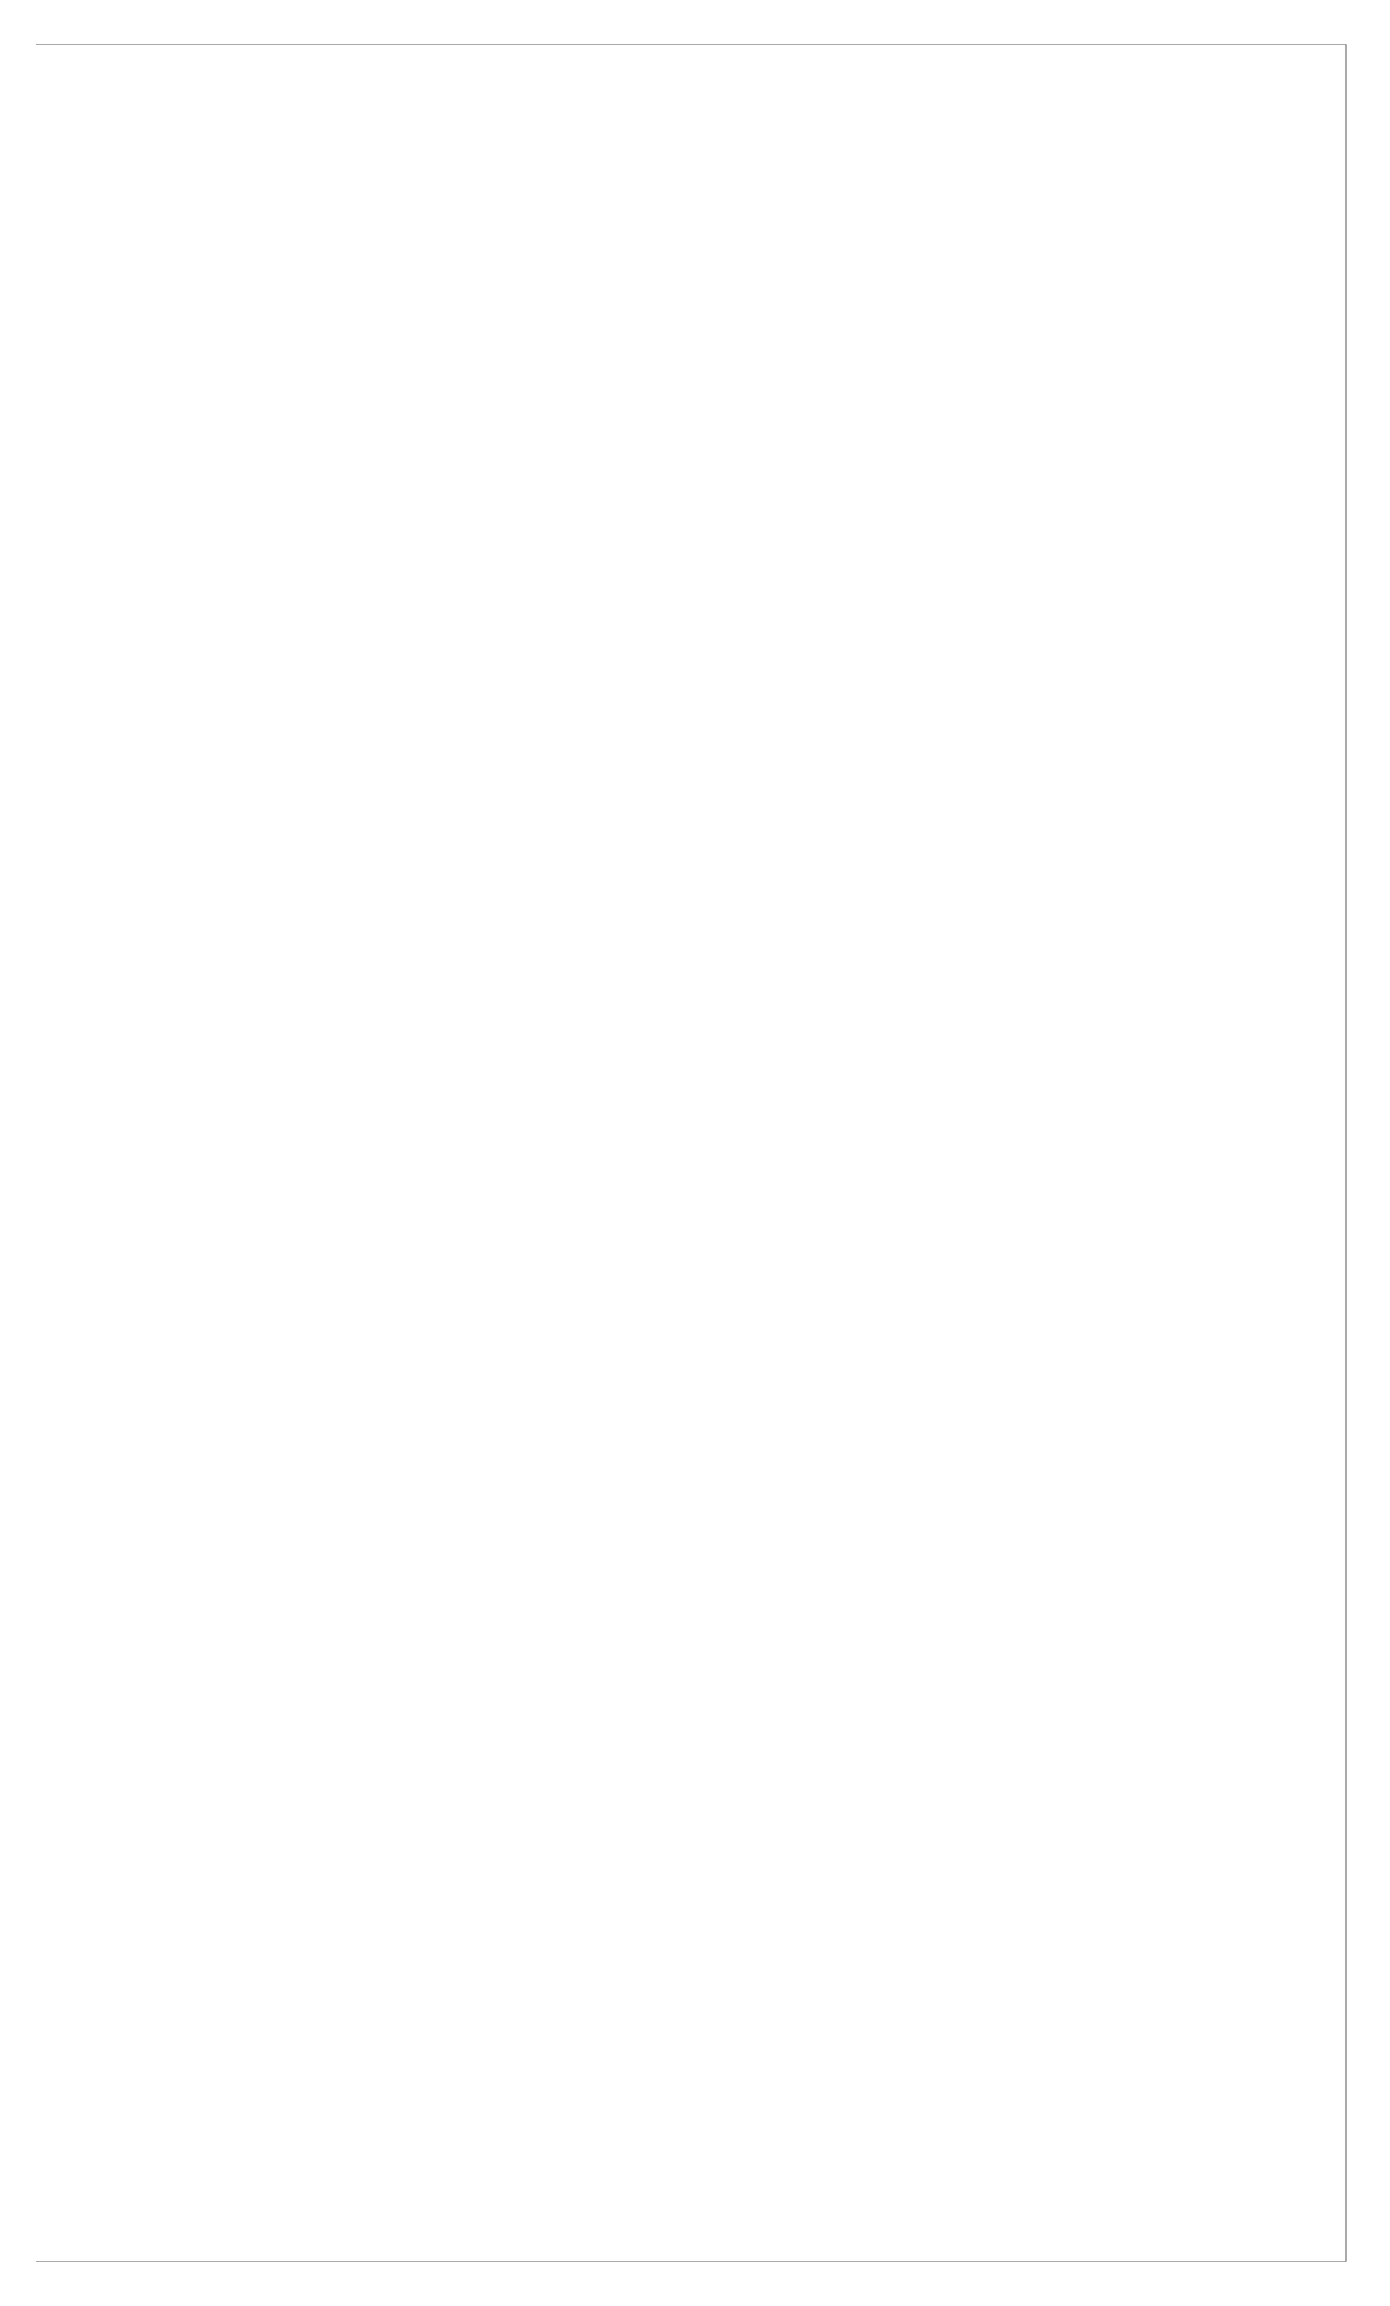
# Model space of a CAD drawing. Header units: millimetres. Extents: x 2163745 to 2518004, y -1043843 to -896215.
# Drawn here: x 2477343 to 2518004, y -1043843 to -974565 of the extents above; entities that cross this region are included whole.
import ezdxf
from ezdxf.enums import TextEntityAlignment as Align

# ---------------------------------------------------------------- set-up
doc = ezdxf.new("R2010")
doc.units = ezdxf.units.MM
doc.header["$LTSCALE"] = 250
doc.header["$MEASUREMENT"] = 0
doc.linetypes.add('$1$CORE-BASE 2$0$DASHED2', pattern=[0.375, 0.25, -0.125])
doc.linetypes.add('DASHED', pattern=[0.75, 0.5, -0.25])
doc.layers.get('0').update_dxf_attribs({"lineweight": 20})
doc.layers.get('DEFPOINTS').update_dxf_attribs({"color": 185, "lineweight": 20})
for name, color, linetype in [('BORDER', 3, 'Continuous'), ('CDC.03.BORDER', 3, 'Continuous'), ('CDC.06.TEXT', 2, 'Continuous'), ('CDC.10.HATCH', 9, 'Continuous'), ('CDC.11.NOTE', 8, 'Continuous'), ('CHI', 1, 'Continuous'), ('DIM', 1, 'Continuous'), ('KCS_CHI', 1, 'Continuous'), ('STEEL', 4, 'Continuous')]:
    doc.layers.add(name, color=color, linetype=linetype)
for name, color, linetype, lineweight in [('CDC.02.DIM', 1, 'Continuous', 18), ('Hatch', 251, 'Continuous', 20), ('TEXT', 3, 'Continuous', 15), ('thepchu', 1, 'Continuous', 35), ('vista_net thay', 4, 'Continuous', 20)]:
    doc.layers.add(name, color=color, linetype=linetype, lineweight=lineweight)
doc.styles.add('ARIAL', font='arial.ttf', dxfattribs={"width": 0.85})
doc.styles.add('KCS_SMTEXT', font='arial.ttf', dxfattribs={"width": 0.7})
doc.styles.add('vnsimplex', font='vnsimplex.shx', dxfattribs={"width": 0.65})
doc.dimstyles.new('A 1- 10', dxfattribs={"dimscale": 10, "dimtxt": 2, "dimasz": 1.5, "dimexe": 1.5, "dimexo": 0, "dimgap": 1, "dimtad": 1, "dimdec": 0, "dimzin": 0, "dimdsep": 46, "dimtxsty": 'ARIAL', "dimblk1": 'ARCHTICK', "dimblk2": 'ARCHTICK', "dimsah": 1, "dimcen": 1.5, "dimdle": 1.5, "dimclrd": 256, "dimclre": 256, "dimclrt": 2, "dimadec": 0, "dimazin": 0, "dimtfac": 0.0001, "dimtdec": 0, "dimtix": 1, "dimtmove": 2, "dimatfit": 3, "dimldrblk": 'DOT', "dimfxl": 200, "dimtolj": 1, "dimtzin": 0, "dimarcsym": 0})
doc.dimstyles.new('DIM1-25', dxfattribs={"dimscale": 1.2, "dimtxt": 250, "dimasz": 125, "dimexe": 125, "dimexo": 0.06, "dimgap": 100, "dimtad": 1, "dimdec": 0, "dimzin": 0, "dimdsep": 46, "dimtxsty": 'vnsimplex', "dimblk": 'ARCHTICK', "dimcen": 100, "dimdle": 125, "dimclrd": 256, "dimclre": 1, "dimclrt": 2, "dimadec": 0, "dimazin": 0, "dimtfac": 1, "dimtdec": 0, "dimtix": 1, "dimtmove": 2, "dimatfit": 0, "dimfxl": 1, "dimtolj": 1, "dimtzin": 0, "dimarcsym": 0})
pattern_1 = [(50, (1997995.93, -1146652.753), (53.7945137, -4.70641), [5.625, -61.875]), (355, (1997995.93, -1146652.75), (-10.40635, 56.41441), [4.5, -49.5]), (100.451444, (1998000.41, -1146653.145), (43.3881635, 51.7079993), [4.7805144, -52.5856584]), (46.1842, (1997995.93, -1146637.75), (80.0431, -12.413946), [8.4375, -92.8125]), (96.635635, (1998002.6, -1146638.79), (70.099646, 73.058895), [7.170776, -78.878532]), (351.184164, (1997995.93, -1146637.75), (70.099646, 73.058895), [6.75, -74.25]), (21, (1998003.43, -1146641.503), (44.768029, -30.1964168), [5.625, -61.875]), (326, (1998003.43, -1146641.5), (18.24865, 54.3862534), [4.5, -49.5]), (71.451445, (1998007.16, -1146644.02), (63.016678, 24.1898365), [4.780514, -52.5856584]), (37.5, (1997995.928, -1146652.753), (0.91198915, 24.96703904), [0, -48.9, 0, -50.25, 0, -49.6875]), (7.5, (1997995.928, -1146652.753), (19.7302153, 29.5808784), [0, -28.65, 0, -47.775, 0, -18.9375]), (327.5, (1997979.203, -1146652.753), (40.0366827, -1.6916154), [0, -18.75, 0, -58.5, 0, -77.625]), (317.5, (1997971.703, -1146652.753), (43.7389627, 7.5078737), [0, -24.375, 0, -38.85, 0, -55.125])]
pattern_2 = [(140, (4884891.5, -463462.53), (31.376067, 358.63009), [37.5, -412.5]), (85, (4884891.5, -463462.53), (-376.096067, -69.375667), [30, -330]), (190.451444, (4884894.1, -463432.65), (-344.719995, 289.254423), [31.870096, -350.571056]), (136.1842, (4884791.5, -463462.53), (82.75964, 533.620665), [56.25, -618.75]), (186.635635, (4884798.4, -463418.07), (-487.0593, 467.33097), [47.80517, -525.85688]), (81.184164, (4884791.5, -463462.53), (-487.0593, 467.33097), [45, -495]), (111, (4884816.5, -463412.53), (201.309445, 298.453526), [37.5, -412.5]), (56, (4884816.5, -463412.53), (-362.57502, 121.657666), [30, -330]), (161.451445, (4884833.27, -463387.66), (-161.265576, 420.11119), [31.870095, -350.571056]), (127.5, (4884891.5, -463462.53), (-166.446927, 6.0799277), [0, -326, 0, -335, 0, -331.25]), (97.5, (4884891.5, -463462.53), (-197.205856, 131.534769), [0, -191, 0, -318.5, 0, -126.25]), (57.5, (4884891.5, -463574.03), (11.277436, 266.911218), [0, -125, 0, -390, 0, -517.5]), (47.5, (4884891.5, -463624.03), (-50.052491, 291.593085), [0, -162.5, 0, -259, 0, -367.5])]

# ---------------------------------------------------------------- blocks, each defined once
blk = doc.blocks.new('_ARCHTICK')
at = {"color": 0, "linetype": 'ByBlock', "ltscale": 4, "const_width": 0.15}
blk.add_lwpolyline([(-0.5, -0.5), (0.5, 0.5)], dxfattribs=at)
blk = doc.blocks.new('*D316')
at = {"layer": 'CDC.02.DIM', "color": 1, "lineweight": -2, "transparency": 16777216}
for p, q in [((2477361, -1008972), (2479245, -1008972)), ((2478228, -1010131), (2479245, -1010131))]:
    blk.add_line(p, q, dxfattribs=at)
at = {"layer": 'CDC.02.DIM', "lineweight": -2, "transparency": 16777216}
blk.add_line((2479095, -1008822), (2479095, -1010281), dxfattribs=at)
at = {"layer": 'DEFPOINTS', "color": 0, "transparency": 16777216}
for p in [(2477361, -1008972), (2478228, -1010131), (2479095, -1010131)]:
    blk.add_point(p, dxfattribs=at)
at = {"layer": 'CDC.02.DIM', "lineweight": -2, "transparency": 16777216, "xscale": 149.9999999999999, "yscale": 149.9999999999999, "zscale": 149.9999999999999}
for p, rotation in [((2479095, -1008972), 90), ((2479095, -1010131), 270)]:
    blk.add_blockref('_ARCHTICK', p, dxfattribs=dict(at, rotation=rotation))
at = {"layer": 'CDC.02.DIM', "color": 2, "transparency": 16777216, "insert": (2478825, -1009551), "char_height": 300, "attachment_point": 5, "rotation": 90, "style": 'ARIAL'}
blk.add_mtext('\\A1;H', dxfattribs=at)
blk = doc.blocks.new('*D317')
at = {"layer": 'CDC.02.DIM', "color": 1, "lineweight": -2, "transparency": 16777216}
for p, q in [((2477361, -1008972), (2478378, -1008972)), ((2477361, -1009634), (2478378, -1009634))]:
    blk.add_line(p, q, dxfattribs=at)
at = {"layer": 'CDC.02.DIM', "lineweight": -2, "transparency": 16777216}
blk.add_line((2478228, -1008822), (2478228, -1009784), dxfattribs=at)
at = {"layer": 'DEFPOINTS', "color": 0, "transparency": 16777216}
for p in [(2477361, -1008972), (2477361, -1009634), (2478228, -1009634)]:
    blk.add_point(p, dxfattribs=at)
at = {"layer": 'CDC.02.DIM', "lineweight": -2, "transparency": 16777216, "xscale": 149.9999999999999, "yscale": 149.9999999999999, "zscale": 149.9999999999999}
for p, rotation in [((2478228, -1008972), 90), ((2478228, -1009634), 270)]:
    blk.add_blockref('_ARCHTICK', p, dxfattribs=dict(at, rotation=rotation))
at = {"layer": 'CDC.02.DIM', "color": 2, "transparency": 16777216, "insert": (2477955, -1009121), "char_height": 300, "attachment_point": 5, "rotation": 90, "style": 'ARIAL'}
blk.add_mtext('\\A1;0.6H', dxfattribs=at)
blk = doc.blocks.new('*D318')
at = {"layer": 'CDC.02.DIM', "color": 1, "lineweight": -2, "transparency": 16777216}
for p, q in [((2477361, -1009634), (2478378, -1009634)), ((2477361, -1010132), (2478378, -1010132))]:
    blk.add_line(p, q, dxfattribs=at)
at = {"layer": 'CDC.02.DIM', "lineweight": -2, "transparency": 16777216}
for p, q in [((2478228, -1009634), (2478228, -1009484)), ((2478228, -1009634), (2478228, -1010132)), ((2478228, -1010132), (2478228, -1010282))]:
    blk.add_line(p, q, dxfattribs=at)
at = {"layer": 'DEFPOINTS', "color": 0, "transparency": 16777216}
for p in [(2477361, -1009634), (2477361, -1010132), (2478228, -1010132)]:
    blk.add_point(p, dxfattribs=at)
at = {"layer": 'CDC.02.DIM', "lineweight": -2, "transparency": 16777216, "xscale": 149.9999999999999, "yscale": 149.9999999999999, "zscale": 149.9999999999999}
for p, rotation in [((2478228, -1009634), 270), ((2478228, -1010132), 90)]:
    blk.add_blockref('_ARCHTICK', p, dxfattribs=dict(at, rotation=rotation))
at = {"layer": 'CDC.02.DIM', "color": 2, "transparency": 16777216, "insert": (2477955, -1010281), "char_height": 300, "attachment_point": 5, "rotation": 90, "style": 'ARIAL'}
blk.add_mtext('\\A1;0.4H', dxfattribs=at)
blk = doc.blocks.new('_DOT')
at = {"color": 0, "linetype": 'ByBlock', "ltscale": 10}
blk.add_line((-0.5, 0), (-1, 0), dxfattribs=at)
at = {"color": 0, "linetype": 'ByBlock', "ltscale": 10, "const_width": 0.5}
blk.add_lwpolyline([(-0.25, 0, 1), (0.25, 0, 1)], format="xyb", close=True, dxfattribs=at)

msp = doc.modelspace()

# ---------------------------------------------------------------- hatches: boundary and pattern name
at = {"layer": 'CDC.10.HATCH'}
h = msp.add_hatch(dxfattribs=at)
h.set_pattern_fill('BETONG', color=256, scale=150, style=0, pattern_type=2)
h.set_pattern_definition([(0, (1989870.4, -1046740.5), (0, 779.4229), [18.75, -431.25]), (0, (1989870.4, -1046708.06), (0, 779.4229), [18.75, -431.25]), (120, (1989870.4, -1046740.5), (-675, -389.7114), [18.75, -431.25]), (120, (1989898.5, -1046724.3), (-675, -389.7114), [18.75, -431.25]), (0, (1990095.4, -1046350.8), (0, 779.4229), [18.75, -431.25]), (0, (1990095.4, -1046318.35), (0, 779.4229), [18.75, -431.25]), (120, (1990095.4, -1046350.8), (-675, -389.7114), [18.75, -431.25]), (120, (1990123.5, -1046334.6), (-675, -389.7114), [18.75, -431.25]), (60, (1989889.1, -1046740.5), (-675, 389.7114), [18.75, -431.25]), (60, (1989861, -1046724.3), (-675, 389.7114), [18.75, -431.25]), (60, (1990114.1, -1047130.24), (-675, 389.7114), [18.75, -431.25]), (60, (1990086, -1047114), (-675, 389.7114), [18.75, -431.25]), (45, (1989870.38, -1046740.53), (-159.09903, 159.09903), []), (50, (1989870.4, -1046740.5), (1075.8903, -94.1282), [112.5, -1237.5]), (355, (1989870.4, -1046740.5), (-208.127, 1128.2882), [90, -990]), (100.4514, (1989960, -1046748.4), (867.764, 1034.1593), [95.6103, -1051.7132]), (46.1842, (1989870.4, -1046440.5), (1600.8616, -248.2785), [168.75, -1856.25]), (96.6356, (1990003.8, -1046461.2), (1401.994, 1461.177), [143.4154, -1577.5695]), (351.1842, (1989870.4, -1046440.5), (1401.993, 1461.178), [135, -1485]), (21, (1990020.4, -1046515.5), (895.3606, -603.9283), [112.5, -1237.5]), (326, (1990020.4, -1046515.5), (364.973, 1087.725), [90, -990]), (71.4514, (1990095, -1046565.9), (1260.334, 483.7957), [95.6103, -1051.7132]), (37.5, (1989870.38, -1046740.53), (18.23978, 499.34078), [0, -978, 0, -1005, 0, -993.75]), (7.5, (1989870.4, -1046740.53), (394.6043, 591.61757), [0, -573, 0, -955.5, 0, -378.75]), (327.5, (1989535.88, -1046740.53), (800.73365, -33.8323), [0, -375, 0, -1170, 0, -1552.5]), (317.5, (1989385.9, -1046740.5), (874.7793, 150.1575), [0, -487.5, 0, -777, 0, -1102.5])])
h.paths.add_polyline_path([(2493377.8, -1003686.1), (2493377.8, -1003690.6, -0.3452835), (2493406.1, -1003717.6, 0.736079), (2493479.9, -1003717.6, -0.8660311), (2493542.6, -1003717.6), (2493542.6, -1002905.7), (2491891.6, -1002905.7), (2491891.6, -1002930.7), (2491985.4, -1002930.7), (2491797.9, -1003180.7), (2491891.6, -1003180.7), (2491891.6, -1003205.7), (2492692.6, -1003205.7), (2493092.6, -1003605.7), (2493092.6, -1003717.6, -0.8660311), (2493155.3, -1003717.6, 0.8660311), (2493218, -1003717.6, -0.3921812), (2493251.5, -1003690.5), (2493251.5, -1003686.1)])
h.paths.add_polyline_path([(2493542.6, -1003717.6, 0.8660311), (2493479.9, -1003717.6, -0.736079), (2493406.1, -1003717.6, 0.3452835), (2493377.8, -1003690.6), (2493377.8, -1003735.2), (2493334.7, -1003735.2, -0.4213942), (2493289.4, -1003735.2), (2493251.5, -1003735.2), (2493251.5, -1003690.5, 0.3921812), (2493218, -1003717.6, -0.8660311), (2493155.3, -1003717.6, 0.8660311), (2493092.6, -1003717.6), (2493092.6, -1007925.9), (2492642.6, -1008375.9), (2491891.6, -1008375.9), (2491891.6, -1008825.9), (2493542.6, -1008825.9)])
h.paths.add_polyline_path([(2493374, -1007820.3), (2493374, -1007869.3), (2493341.9, -1007869.3, -0.4213942), (2493296.6, -1007869.3), (2493247.6, -1007869.3), (2493247.6, -1007820.3)], flags=16)
h.paths.add_polyline_path([(2491891.6, -1008825.9), (2491891.6, -1009314.8), (2491985.4, -1009314.8), (2491797.9, -1009564.8), (2491891.6, -1009564.8), (2491891.6, -1010389), (2494660.8, -1010389), (2494660.8, -1009564.8), (2494567, -1009564.8), (2494754.5, -1009314.8), (2494660.8, -1009314.8), (2494660.8, -1008825.9)])
h = msp.add_hatch(dxfattribs=at)
h.set_pattern_fill('AR-CONC', color=256, scale=52.232143, style=0)
h.set_pattern_definition([(50, (2607288.77, -1020566.3), (374.6404, -32.7768), [39.1741, -430.9152]), (355, (2607288.77, -1020566.3), (-72.4728, 392.886), [31.3393, -344.7321]), (100.4514, (2607320, -1020569.04), (302.1678, 360.109), [33.2929, -366.2215]), (46.1842, (2607288.77, -1020461.84), (557.4429, -86.4541), [58.7612, -646.3728]), (96.6356, (2607335.2, -1020469.05), (488.1944, 508.8026), [49.9393, -549.3322]), (351.1842, (2607288.77, -1020461.84), (488.194, 508.803), [47.009, -517.0982]), (21, (2607341, -1020487.96), (311.7773, -210.2965), [39.1741, -430.9152]), (326, (2607341, -1020487.96), (127.0888, 378.7614), [31.3393, -344.7321]), (71.4514, (2607366.98, -1020505.5), (438.8663, 168.4646), [33.2929, -366.2215]), (37.5, (2607288.77, -1020566.31), (6.35135, 173.8776), [0, -340.55357, 0, -349.95536, 0, -346.03795]), (7.5, (2607288.77, -1020566.3), (137.40686, 206.0097), [0, -199.5268, 0, -332.71875, 0, -131.88616]), (327.5, (2607172.29, -1020566.31), (278.8269, -11.7809), [0, -130.58036, 0, -407.4107, 0, -540.6027]), (317.5, (2607120.06, -1020566.3), (304.61063, 52.287), [0, -169.75446, 0, -270.5625, 0, -383.90625])])
h.paths.add_polyline_path([(2506661.7, -1003534.5), (2506661.8, -1003304.6), (2502737.2, -1003304.6), (2502737.2, -1003534.5)])
h = msp.add_hatch(dxfattribs=at)
h.set_pattern_fill('HONEY', color=256, scale=522.321429, style=0)
h.set_pattern_definition([(0, (2607288.77, -1020566.31), (97.935268, 56.542953), [65.29018, -130.58036]), (120, (2607288.77, -1020566.31), (-97.935268, 56.542953), [65.29018, -130.58036]), (60, (2607288.77, -1020566.31), (2e-07, 113.085906), [-130.58036, 65.29018])])
h.paths.add_polyline_path([(2506661.7, -1003534.5), (2506661.8, -1003304.6), (2502737.2, -1003304.6), (2502737.2, -1003534.5)])
at = {"layer": 'CDC.10.HATCH', "ltscale": 30}
h = msp.add_hatch(dxfattribs=at)
h.set_pattern_fill('BT-01', color=256, scale=50, style=0, pattern_type=2)
h.set_pattern_definition([(50, (2124018.93, -1099964), (358.6301, -31.37607), [37.5, -412.5]), (355, (2124018.93, -1099964), (-69.37567, 376.09607), [30, -330]), (100.4514, (2124048.8, -1099966.63), (289.2547, 344.71977), [31.8701, -350.57106]), (46.1842, (2124018.93, -1099864), (533.6205, -82.7595), [56.25, -618.75]), (96.6356, (2124063.4, -1099870.9), (467.33135, 487.05894), [47.80514, -525.8565]), (351.1842, (2124018.93, -1099864), (467.331, 487.0593), [45, -495]), (21, (2124068.93, -1099889), (298.45353, -201.30945), [37.5, -412.5]), (326, (2124068.93, -1099889), (121.65767, 362.57502), [30, -330]), (71.4514, (2124093.8, -1099905.8), (420.1113, 161.26525), [31.8701, -350.57106]), (37.5, (2124018.93, -1099964.01), (6.079928, 166.446927), [0, -326, 0, -335, 0, -331.25]), (7.5, (2124018.93, -1099964.01), (131.53477, 197.205856), [0, -191, 0, -318.5, 0, -126.25]), (327.5, (2123907.43, -1099964.01), (266.91122, -11.277436), [0, -125, 0, -390, 0, -517.5]), (317.5, (2123857.43, -1099964.01), (291.59308, 50.05249), [0, -162.5, 0, -259, 0, -367.5]), (45, (2124018.93, -1099964.01), (-150.26019, 150.26019), []), (45, (2124018.93, -1099902.76), (-150.26019, 150.26019), [])])
h.paths.add_polyline_path([(2506506.1, -1003771.3), (2506761.1, -1003643.9), (2502737.2, -1003644), (2502737.2, -1005512.5), (2504617.3, -1005512.5), (2504617.3, -1004082.5), (2506661.7, -1004082.6), (2506661.7, -1003771.4)])
at = {"layer": 'CDC.10.HATCH'}
h = msp.add_hatch(dxfattribs=at)
h.set_pattern_fill('BETONG', color=256, scale=150, style=0, pattern_type=2)
h.set_pattern_definition([(0, (1997995.9, -1146652.75), (0, 779.4229), [18.75, -431.25]), (0, (1997995.9, -1146620.3), (0, 779.4229), [18.75, -431.25]), (120, (1997995.9, -1146652.75), (-675, -389.7114), [18.75, -431.25]), (120, (1998024.05, -1146636.5), (-675, -389.7114), [18.75, -431.25]), (0, (1998220.9, -1146263.04), (0, 779.4229), [18.75, -431.25]), (0, (1998220.9, -1146230.6), (0, 779.4229), [18.75, -431.25]), (120, (1998220.9, -1146263.04), (-675, -389.7114), [18.75, -431.25]), (120, (1998249.05, -1146246.8), (-675, -389.7114), [18.75, -431.25]), (60, (1998014.7, -1146652.75), (-675, 389.7114), [18.75, -431.25]), (60, (1997986.55, -1146636.5), (-675, 389.7114), [18.75, -431.25]), (60, (1998239.7, -1147042.5), (-675, 389.7114), [18.75, -431.25]), (60, (1998211.55, -1147026.2), (-675, 389.7114), [18.75, -431.25]), (45, (1997995.93, -1146652.75), (-159.09903, 159.09903), []), (50, (1997995.9, -1146652.75), (1075.8903, -94.1282), [112.5, -1237.5]), (355, (1997995.9, -1146652.8), (-208.127, 1128.2882), [90, -990]), (100.4514, (1998085.6, -1146660.6), (867.764, 1034.1593), [95.6103, -1051.7132]), (46.1842, (1997995.9, -1146352.8), (1600.8616, -248.2785), [168.75, -1856.25]), (96.6356, (1998129.3, -1146373.4), (1401.994, 1461.177), [143.4154, -1577.5695]), (351.1842, (1997996, -1146352.8), (1401.993, 1461.178), [135, -1485]), (21, (1998145.9, -1146427.75), (895.3606, -603.9283), [112.5, -1237.5]), (326, (1998145.9, -1146427.8), (364.973, 1087.725), [90, -990]), (71.4514, (1998220.5, -1146478.1), (1260.334, 483.7957), [95.6103, -1051.7132]), (37.5, (1997995.93, -1146652.75), (18.23978, 499.34078), [0, -978, 0, -1005, 0, -993.75]), (7.5, (1997995.93, -1146652.75), (394.6043, 591.61757), [0, -573, 0, -955.5, 0, -378.75]), (327.5, (1997661.43, -1146652.75), (800.73365, -33.8323), [0, -375, 0, -1170, 0, -1552.5]), (317.5, (1997511.4, -1146652.75), (874.7793, 150.1575), [0, -487.5, 0, -777, 0, -1102.5])])
h.paths.add_polyline_path([(2491933.3, -1018246.7), (2491933.3, -1018258.5), (2491955.4, -1018258.5)])
h.paths.add_polyline_path([(2491673.9, -1020030.8), (2491673.9, -1019126.7), (2490478.1, -1019126.7), (2490478.1, -1021728.2), (2487582.9, -1021728.2), (2487582.9, -1019126.7), (2486447.8, -1019126.7), (2486447.8, -1019555.4), (2486469.9, -1019578.9), (2486447.8, -1019578.9), (2486447.8, -1020030.8), (2486809.9, -1020030.8), (2486809.9, -1022535.8), (2491251.1, -1022535.8), (2491251.1, -1020030.8)])
at = {"layer": 'vista_net thay', "ltscale": 2}
h = msp.add_hatch(dxfattribs=at)
h.set_pattern_fill('AR-CONC', color=8, scale=50, angle=90)
h.set_pattern_definition(pattern_2)
h.paths.add_polyline_path([(2491673.9, -1020030.8), (2491673.9, -1018258.5), (2491696, -1018258.5), (2491673.9, -1018246.7), (2491673.9, -1019126.7), (2490478.1, -1019126.7), (2490478.1, -1021728.2), (2487582.9, -1021728.2), (2487582.9, -1019126.7), (2486447.8, -1019126.7), (2486447.8, -1018234.9), (2486425.8, -1018234.9), (2486447.8, -1018246.7), (2486447.8, -1020030.8), (2486809.9, -1020030.8), (2486809.9, -1022535.8), (2491251.1, -1022535.8), (2491251.1, -1020030.8)])
h.paths.add_polyline_path([(2491933.3, -1018246.7), (2491933.3, -1018258.5), (2491955.4, -1018258.5)])
h = msp.add_hatch(dxfattribs=at)
h.set_pattern_fill('AR-CONC', color=8, scale=7.5)
h.set_pattern_definition(pattern_1)
h.paths.add_polyline_path([(2487582.9, -1021485.1), (2487582.9, -1021728.2), (2487825.9, -1021728.2)])
h = msp.add_hatch(dxfattribs=at)
h.set_pattern_fill('AR-CONC', color=8, scale=7.5)
h.set_pattern_definition(pattern_1)
h.paths.add_polyline_path([(2490478.1, -1021485.1), (2490478.1, -1021728.2), (2490235.1, -1021728.2)])
h = msp.add_hatch(dxfattribs=at)
h.set_pattern_fill('AR-CONC', color=8, scale=50, angle=90)
h.set_pattern_definition(pattern_2)
h.paths.add_polyline_path([(2486453, -1022535.8), (2486453, -1022929.2), (2491545.7, -1022929.2), (2491545.7, -1022535.8)])

# ---------------------------------------------------------------- linework, layer by layer
msp.add_line((2502737.2, -1003534.5, 34.8), (2506661.7, -1003534.5, 21.2))
at = {"color": 6, "linetype": 'DASHED', "ltscale": 100, "const_width": 45}
for points in [[(2493048.2, -1003605.7), (2492684.8, -1003237.6), (2491891.6, -1003237.6)], [(2491891.6, -1008330.4), (2492614.5, -1008330.4), (2493048.2, -1007896.7), (2493048.2, -1003605.7)]]:
    msp.add_lwpolyline(points, dxfattribs=at)
at = {"layer": 'BORDER'}
for p, q in [((2493542.6, -1002905.7), (2491891.6, -1002905.7)), ((2493542.6, -1002905.7), (2493542.6, -1008825.9)), ((2492692.6, -1003205.7), (2491891.6, -1003205.7)), ((2492692.6, -1003205.7), (2493092.6, -1003605.7)), ((2493092.6, -1003605.7), (2493092.6, -1007925.9)), ((2493092.6, -1007925.9), (2492642.6, -1008375.9)), ((2492642.6, -1008375.9), (2491891.6, -1008375.9)), ((2494660.8, -1008825.9), (2491891.6, -1008825.9)), ((2491891.6, -1010406.1), (2494660.8, -1010406.1))]:
    msp.add_line(p, q, dxfattribs=at)
at = {"layer": 'BORDER', "color": 6, "ltscale": 2}
msp.add_lwpolyline([(2175289.6, -974565.3), (2518003.6, -974565.3), (2518003.6, -1043842.6), (2175289.6, -1043842.6)], close=True, dxfattribs=at)
at = {"layer": 'BORDER', "color": 6, "ltscale": 2, "const_width": 100}
for points in [[(2493314.6, -1003575.1), (2493314.6, -1003829.1)], [(2493314.6, -1007709.2), (2493314.6, -1007963.2)]]:
    msp.add_lwpolyline(points, dxfattribs=at)
at = {"layer": 'CDC.03.BORDER'}
for p, q in [((2502737.2, -1003643.9, 34.8), (2506761.1, -1003643.9, 20.8)), ((2502737.2, -1006077.7, -2.6), (2502737.2, -1003643.9, 16.7)), ((2504617.3, -1004082.5, 34.8), (2506661.7, -1004082.6, 9.6)), ((2504617.3, -1004082.6, 34.8), (2504617.3, -1006077.8, 34.8)), ((2504617.3, -1005512.5, 10.1), (2502737.2, -1005512.5, -1.5))]:
    msp.add_line(p, q, dxfattribs=at)
at = {"layer": 'CDC.03.BORDER', "elevation": 5.3}
for points in [[(2506661.7, -1004238.2), (2506661.7, -1003771.4), (2506506.1, -1003771.3), (2506817.4, -1003615.7), (2506661.7, -1003615.7), (2506661.8, -1003149)], [(2502501.5, -1006077.7), (2503556.3, -1006077.7), (2503556.3, -1005844.3), (2503789.7, -1006311.2), (2503789.7, -1006077.7), (2504815, -1006077.8)]]:
    msp.add_lwpolyline(points, dxfattribs=at)
at = {"layer": 'CDC.03.BORDER', "ltscale": 5}
for points in [[(2486809.9, -1019126.7), (2486447.8, -1019126.7)], [(2486809.9, -1019126.7), (2487745.4, -1019126.7)], [(2487582.9, -1021728.2), (2487582.9, -1019126.7)], [(2491251.1, -1019126.7), (2490315.6, -1019126.7)], [(2490478.1, -1021728.2), (2490478.1, -1019126.7)], [(2491251.1, -1019126.7), (2491673.9, -1019126.7)], [(2486809.9, -1020030.8), (2486447.8, -1020030.8)], [(2486809.9, -1022535.8), (2486809.9, -1020030.8)], [(2491251.1, -1022535.8), (2491251.1, -1020030.8)], [(2491251.1, -1020030.8), (2491673.9, -1020030.8)], [(2487582.9, -1021485.1), (2487825.9, -1021728.2)], [(2487582.9, -1021728.2), (2490478.1, -1021728.2)], [(2490478.1, -1021485.1), (2490235.1, -1021728.2)], [(2486809.9, -1022535.8), (2491251.1, -1022535.8)]]:
    msp.add_lwpolyline(points, dxfattribs=at)
msp.add_lwpolyline([(2486453, -1022535.8), (2491545.7, -1022535.8), (2491545.7, -1022929.2), (2486453, -1022929.2)], close=True, dxfattribs=at)
at = {"layer": 'CDC.10.HATCH'}
msp.add_line((2502737.2, -1003304.6, 34.8), (2506661.8, -1003304.6, 21.2), dxfattribs=at)
at = {"layer": 'CDC.10.HATCH', "const_width": 47}
msp.add_lwpolyline([(2493542.6, -1002862.6), (2491891.6, -1002862.6)], dxfattribs=at)
at = {"layer": 'CDC.10.HATCH', "const_width": 94, "elevation": 34.8}
msp.add_lwpolyline([(2506661.7, -1003589), (2502737.2, -1003589)], dxfattribs=at)
at = {"layer": 'CDC.10.HATCH', "elevation": 34.8}
msp.add_lwpolyline([(2506661.7, -1003534.5), (2502737.2, -1003534.5), (2502737.2, -1003304.6), (2506661.8, -1003304.6)], dxfattribs=at)
at = {"layer": 'CDC.11.NOTE'}
for p, q in [((2505150.5, -1001375.3, 34.8), (2511580.8, -1001375.3, 34.8)), ((2505150.5, -1001930.7, 34.8), (2511580.8, -1001930.7, 34.8)), ((2505150.5, -1002481.4, 34.8), (2511521.2, -1002481.4, 34.8)), ((2505150.5, -1003039, 34.8), (2514758, -1003039, 34.8)), ((2492550.2, -1004819.5), (2485898.2, -1004819.5)), ((2492550.2, -1004819.5), (2492550.2, -1007060.1)), ((2506231, -1005007.9, 41), (2504231.8, -1005007.9, 34.8)), ((2492550.2, -1005422), (2485898.2, -1005422)), ((2492550.2, -1006065.6), (2485898.2, -1006065.6)), ((2492550.2, -1006537.1), (2485898.2, -1006537.1)), ((2492550.2, -1007060.1), (2485898.2, -1007060.1)), ((2492480.7, -1008405.1), (2492480.7, -1012279.1)), ((2492480.7, -1011200.1), (2485685.2, -1011200.1)), ((2492480.7, -1011778.1), (2485685.2, -1011778.1)), ((2492480.7, -1012279.1), (2485685.2, -1012279.1))]:
    msp.add_line(p, q, dxfattribs=at)
at = {"layer": 'CDC.11.NOTE', "elevation": 34.8}
msp.add_lwpolyline([(2505150.5, -1003887.5), (2505150.5, -1000949.4)], dxfattribs=at)
at = {"layer": 'CDC.11.NOTE'}
for points in [[(2493370.2, -1006537.1), (2492550.2, -1006537.1)], [(2493638.4, -1006537.1), (2492818.4, -1006537.1)]]:
    msp.add_lwpolyline(points, dxfattribs=at)
at = {"layer": 'CHI'}
for p, q in [((2493049.5, -1001886), (2493049.5, -1002839.2)), ((2493287.9, -1002839.2), (2492790, -1002839.2)), ((2492879.8, -1002669.4), (2493219.2, -1002669.4)), ((2494101.3, -1007872.8), (2494101.3, -1008825.9)), ((2493931.6, -1008656.2), (2494271, -1008656.2))]:
    msp.add_line(p, q, dxfattribs=at)
at = {"layer": 'DIM', "linetype": 'ByBlock', "ltscale": 2}
for points in [[(2491891.6, -1002761.8), (2491891.6, -1002930.7), (2491985.4, -1002930.7), (2491797.9, -1003180.7), (2491891.6, -1003180.7), (2491891.6, -1003299.5)], [(2491891.6, -1007975.5), (2491891.6, -1009314.8), (2491985.4, -1009314.8), (2491797.9, -1009564.8), (2491891.6, -1009564.8), (2491891.6, -1010621.8)], [(2494660.8, -1008555.6), (2494660.8, -1009314.8), (2494754.5, -1009314.8), (2494567, -1009564.8), (2494660.8, -1009564.8), (2494660.8, -1010621.8)]]:
    msp.add_lwpolyline(points, dxfattribs=at)
at = {"layer": 'Hatch'}
for points in [[(2492879.8, -1002669.4), (2493049.5, -1002839.2), (2493049.5, -1002669.4)], [(2493931.6, -1008656.2), (2494101.3, -1008825.9), (2494101.3, -1008656.2)]]:
    msp.add_solid(points, dxfattribs=at)
at = {"layer": 'KCS_CHI', "ltscale": 5000}
for points in [[(2486447.8, -1019031.3), (2486447.8, -1019555.4), (2486425.8, -1019555.4), (2486469.9, -1019578.9), (2486447.8, -1019578.9), (2486447.8, -1020140.1)], [(2491673.9, -1019031.3), (2491673.9, -1019555.4), (2491651.8, -1019555.4), (2491696, -1019578.9), (2491673.9, -1019578.9), (2491673.9, -1020140.1)]]:
    msp.add_lwpolyline(points, dxfattribs=at)
at = {"layer": 'STEEL'}
for points in [[(2493092.6, -1003717.6, -0.8660311), (2493155.3, -1003717.6, 0.8660311), (2493218, -1003717.6, -0.8660311), (2493280.7, -1003717.6, 0.8660311), (2493343.4, -1003717.6, -0.8660311), (2493406.1, -1003717.6, 0.736079), (2493479.9, -1003717.6, -0.8660311), (2493542.6, -1003717.6)], [(2493099.8, -1007851.7, -0.8660311), (2493162.5, -1007851.7, 0.8660311), (2493225.2, -1007851.7, -0.8660311), (2493287.9, -1007851.7, 0.8660311), (2493350.6, -1007851.7, -0.8660311), (2493413.3, -1007851.7, 0.8660311), (2493476, -1007851.7, -0.8660311), (2493538.7, -1007851.7)]]:
    msp.add_lwpolyline(points, format="xyb", dxfattribs=at)
for centre, start, end in [((2493068.4, -1007847.2), 319.64886, 351.787165), ((2493570.1, -1007847.2), 188.212835, 209.781475)]:
    msp.add_arc(centre, 31.7, start, end, dxfattribs=at)
at = {"layer": 'TEXT', "color": 1, "linetype": 'ByBlock'}
for p, q in [((2492885.7, -1002327.6), (2495138.3, -1002327.6)), ((2493049.5, -1002839.2), (2492879.8, -1002669.4)), ((2493049.5, -1002839.2), (2493219.2, -1002669.4)), ((2494101.3, -1008825.9), (2493931.6, -1008656.2)), ((2493937.5, -1008314.3), (2495572.8, -1008314.3)), ((2494101.3, -1008825.9), (2494271, -1008656.2))]:
    msp.add_line(p, q, dxfattribs=at)
at = {"layer": 'thepchu', "color": 5, "linetype": '$1$CORE-BASE 2$0$DASHED2', "ltscale": 100, "const_width": 30}
msp.add_lwpolyline([(2487600.4, -1019126.7), (2487600.4, -1021477.9), (2487833.1, -1021710.7), (2490227.9, -1021710.7), (2490460.6, -1021477.9), (2490460.6, -1019126.7)], dxfattribs=at)

# ---------------------------------------------------------------- block references
at = {"layer": 'CDC.11.NOTE', "xscale": 100, "yscale": 100, "zscale": 100}
for p in [(2492917.7, -1006537.1), (2493072.7, -1006537.1), (2493380.6, -1006537.1), (2493648.8, -1006537.1)]:
    msp.add_blockref('_DOT', p, dxfattribs=at)

# ---------------------------------------------------------------- texts
at = {"layer": 'CDC.06.TEXT', "extrusion": (0, -0.031904, 0.999491), "style": 'ARIAL', "width": 0.85}
for s, p in [('CẤU TẠO CHỐNG THẤM, XEM MỤC 22 CHO SÀN GROUND', (2486265.2, -1000541.4, 31929.4)), ('TRỘN PHỤ GIA CHỐNG THẤM W10', (2486596.4, -1002001.5, 31963.1)), ('BÊ TÔNG CỐT THÉP SÀN', (2486583, -1001598.1, 31963.1)), ('ĐẤT TỰ NHIÊN', (2485949.7, -1004230.3, 32047.1)), ('TƯỜNG BTCT TRỘN PHỤ GIA CHỐNG THẤM W10', (2485949.7, -1004832.4, 32066.4)), ('QUÉT CHỐNG THẤM GỐC POLYURETHANE ', (2485949.7, -1005411.2, 32084.8)), ('TRÁN VỮA TRỘN PHỤ GIA CHỐNG THẤM DÀY 30MM', (2485912.3, -1005947, 32101.9)), ('HOÀN THIỆN ĐÁNH MÀU', (2485949.7, -1006469.7, 32118.6)), ('CÁC LỚP CHỐNG THẤM VÀ HOÀN THIỆN XEM BẢN VẼ KIẾN TRÚC', (2485717.1, -1010607.6, 32250.7)), ('BTCT SÀN ĐÁY BỂ TRỘN PHỤ GIA CHỐNG THẤM W10 ', (2485717.1, -1011185.3, 32269.1)), ('BTCT SÀN HẦM B1', (2485717.1, -1011686.1, 32285.1))]:
    msp.add_text(s, height=225.999, dxfattribs=at).set_placement(p)
at = {"layer": 'CDC.06.TEXT', "style": 'ARIAL', "width": 0.75}
for s, p in [('LỚP HOÀN THIỆN KHÁC XEM BẢN VẼ KIẾN TRÚC', (2511457.3, -1001277.3, 34.8)), ('LỚP VỮA TRỘN PHỤ GIA CHỐNG THẤM DÀY 30MM', (2511705, -1001832.7, 34.8)), ('BÊ TÔNG CỐT THÉP SÀN NÓC TẦNG HẦM TRỘN PHỤ GIA CHỐNG THẤM W10', (2514985.8, -1002945.1, 34.8))]:
    msp.add_text(s, height=250, dxfattribs=at).set_placement(p, align=Align.RIGHT)
for s, p in [('LỚP MÀNG CHỐNG THẤM GỐC BITUM HDPE DÀY 1.5MM HOẶC TƯƠNG ĐƯƠNG', (2505255.4, -1002431.2)), ('TRƯỚC KHI THI CÔNG CẦN KIỂM TRA PHÁT HIỆN CÁC VỊ TRÍ THẤM ', (2506585, -1009368.9)), ('- ĐỤC TẨY CÁC VÙNG BỊ THẤM, TÌM VỊ TRÍ GÂY THẤM CỤC BỘ', (2506585, -1010356.2)), ('CỤC BỘ NẾU CÓ TIẾN HÀNH XỬ LƯ THEO CÁC BƯỚC SAU : ', (2506585, -1009873.6)), ('- BƠM XI MĂNG NỞ BẰNG BƠM CHUYÊN DỤNG', (2506585, -1010829.1)), ('- HOÀN THIỆN BỀ MẶT BẰNG VỮA XI MĂNG POLYMER', (2506585, -1011320.5)), ('TRƯỚC KHI THI CÔNG CẦN KIỂM TRA PHÁT HIỆN CÁC VỊ TRÍ THẤM ', (2481449.4, -1023922.6)), ('- ĐỤC TẨY CÁC VÙNG BỊ THẤM, TÌM VỊ TRÍ GÂY THẤM CỤC BỘ', (2481449.4, -1024909.9)), ('CỤC BỘ NẾU CÓ THÌ PHẢI TIẾN HÀNH XỬ LÝ THEO CÁC BƯỚC SAU : ', (2481449.4, -1024427.3)), ('- BƠM XI MĂNG NỞ BẰNG BƠM CHUYÊN DỤNG', (2481449.4, -1025382.8)), ('- HOÀN THIỆN BỀ MẶT BẰNG VỮA XI MĂNG POLYMER', (2481449.4, -1025874.2))]:
    msp.add_text(s, height=250, dxfattribs=at).set_placement(p)
msp.add_text('DẦM ĐỈNH', height=250, dxfattribs=at).set_placement((2505453.2, -1004761.6, 43.5), align=Align.MIDDLE)
at = {"layer": 'CDC.06.TEXT', "style": 'ARIAL', "width": 0.85}
msp.add_text('23. GHI CHÚ :', height=350, dxfattribs=at).set_placement((2506585, -1008454.5), align=Align.MIDDLE_LEFT)
at = {"layer": 'CDC.06.TEXT', "color": 4, "style": 'ARIAL', "width": 0.85}
msp.add_text('%%UCHI TIẾT CHỐNG THẤM BỂ XỬ LÝ NƯỚC THẢI, BỂ PHỐT', height=350, dxfattribs=at).set_placement((2491863.9, -1012958.4), align=Align.MIDDLE_CENTER)
for s, p in [('19.4. CHI TIẾT CHỐNG THẤM CHO HỐ THANG MÁY', (2481449.4, -1016369.9)), ('19.5. GHI CHÚ :', (2481449.4, -1023081.3))]:
    msp.add_text(s, height=350, dxfattribs=at).set_placement(p, align=Align.MIDDLE_LEFT)
at = {"layer": 'CDC.06.TEXT', "char_height": 225.999, "style": 'ARIAL'}
for s, insert, width, attachment_point in [('LỚP CHỐNG THẤM TINH THỂ THẨM THẤU \\PPENETRON HOẶC TƯƠNG ĐƯƠNG', (2482461.9, -1017309.9), 9909.677, 1), ('BÊ TÔNG LÓT', (2482781.9, -1018350.6), 9909.677, 1), ('BÊ TÔNG KẾT CẤU', (2492194.1, -1018391.5), 6144.945, 3)]:
    msp.add_mtext(s, dxfattribs=dict(at, insert=insert, width=width, attachment_point=attachment_point))
at = {"layer": 'TEXT', "linetype": 'ByBlock', "style": 'KCS_SMTEXT', "width": 0.7}
for s, p in [('SÀN GROUND', (2493154.5, -1002075.6)), ('SÀN HẦM 1', (2494206.3, -1008062.3))]:
    msp.add_text(s, height=250, dxfattribs=at).set_placement(p, align=Align.MIDDLE_LEFT)
at = {"layer": 'TEXT', "style": 'KCS_SMTEXT'}
for s, width, p in [('MẠCH NGỪNG THI CÔNG', 0.6, (2493999.9, -1004321.8)), ('BENTONITE WATER STOP', 0.55, (2494056.7, -1006711.1)), ('THANH TRƯƠNG NỞ', 0.6, (2494081.9, -1007166.8))]:
    msp.add_text(s, height=250, dxfattribs=dict(at, width=width)).set_placement(p)

# ---------------------------------------------------------------- dimensions: what is measured, and where the dimension line sits
at = {"layer": 'CDC.02.DIM'}
for base, p1, p2, text, picture, middle in [((2478228, -1009633.8), (2477360.7, -1008971.6), (2477360.7, -1009633.8), '0.6H', '*D317', (2477954.9, -1009121.4)), ((2478228, -1010131.7), (2477360.7, -1009633.8), (2477360.7, -1010131.7), '0.4H', '*D318', (2477954.9, -1010280.6))]:
    dim = msp.add_linear_dim(base=base, p1=p1, p2=p2, angle=90, text=text, dimstyle='DIM1-25', override={"dimtxsty": 'ARIAL'}, dxfattribs=at)
    dim.commit()
    dim.dimension.update_dxf_attribs({"geometry": picture, "text_midpoint": middle, "dimtype": 160})
dim = msp.add_linear_dim(base=(2479095.4, -1010130.7), p1=(2477360.7, -1008971.6), p2=(2478228, -1010130.7), angle=90, text='H', dimstyle='DIM1-25', override={"dimtxsty": 'ARIAL'}, dxfattribs=at)
dim.commit()
dim.dimension.update_dxf_attribs({"geometry": '*D316', "text_midpoint": (2478825.4, -1009551.1)})

# ---------------------------------------------------------------- leaders
at = {"layer": 'CDC.11.NOTE'}
for points in [[(2492320.2, -1002862.6), (2492320.2, -1001168.8), (2486236.2, -1001168.8)], [(2492106.8, -1003099.3), (2492106.8, -1002170.3), (2486581.7, -1002170.3)], [(2493313.3, -1003744.7), (2493872.8, -1004432.9), (2496647, -1004432.9)], [(2493374, -1007820.3), (2493839.5, -1006804.6), (2496507.2, -1006804.6)], [(2488634.1, -1021728.2), (2488634.1, -1018093.5), (2482364.8, -1018093.5)], [(2488248.6, -1022792.5), (2488248.6, -1018737.1), (2482359.2, -1018737.1)], [(2489723.9, -1022222.8), (2489723.9, -1018737.1), (2493189.5, -1018737.1)]]:
    msp.add_leader(points, dimstyle='A 1- 10', override={"dimasz": 10}, dxfattribs=at)

# ---------------------------------------------------------------- next in the draw order: wipeouts: each hides what was drawn before it
at = {"color": 6, "ltscale": 2}
msp.add_wipeout([(2175289.6, -974565.3), (2518003.6, -974565.3), (2518003.6, -1043842.6), (2175289.6, -1043842.6)], dxfattribs=at).dxf.layer = 'BORDER'

doc.saveas('drawing.dxf')
